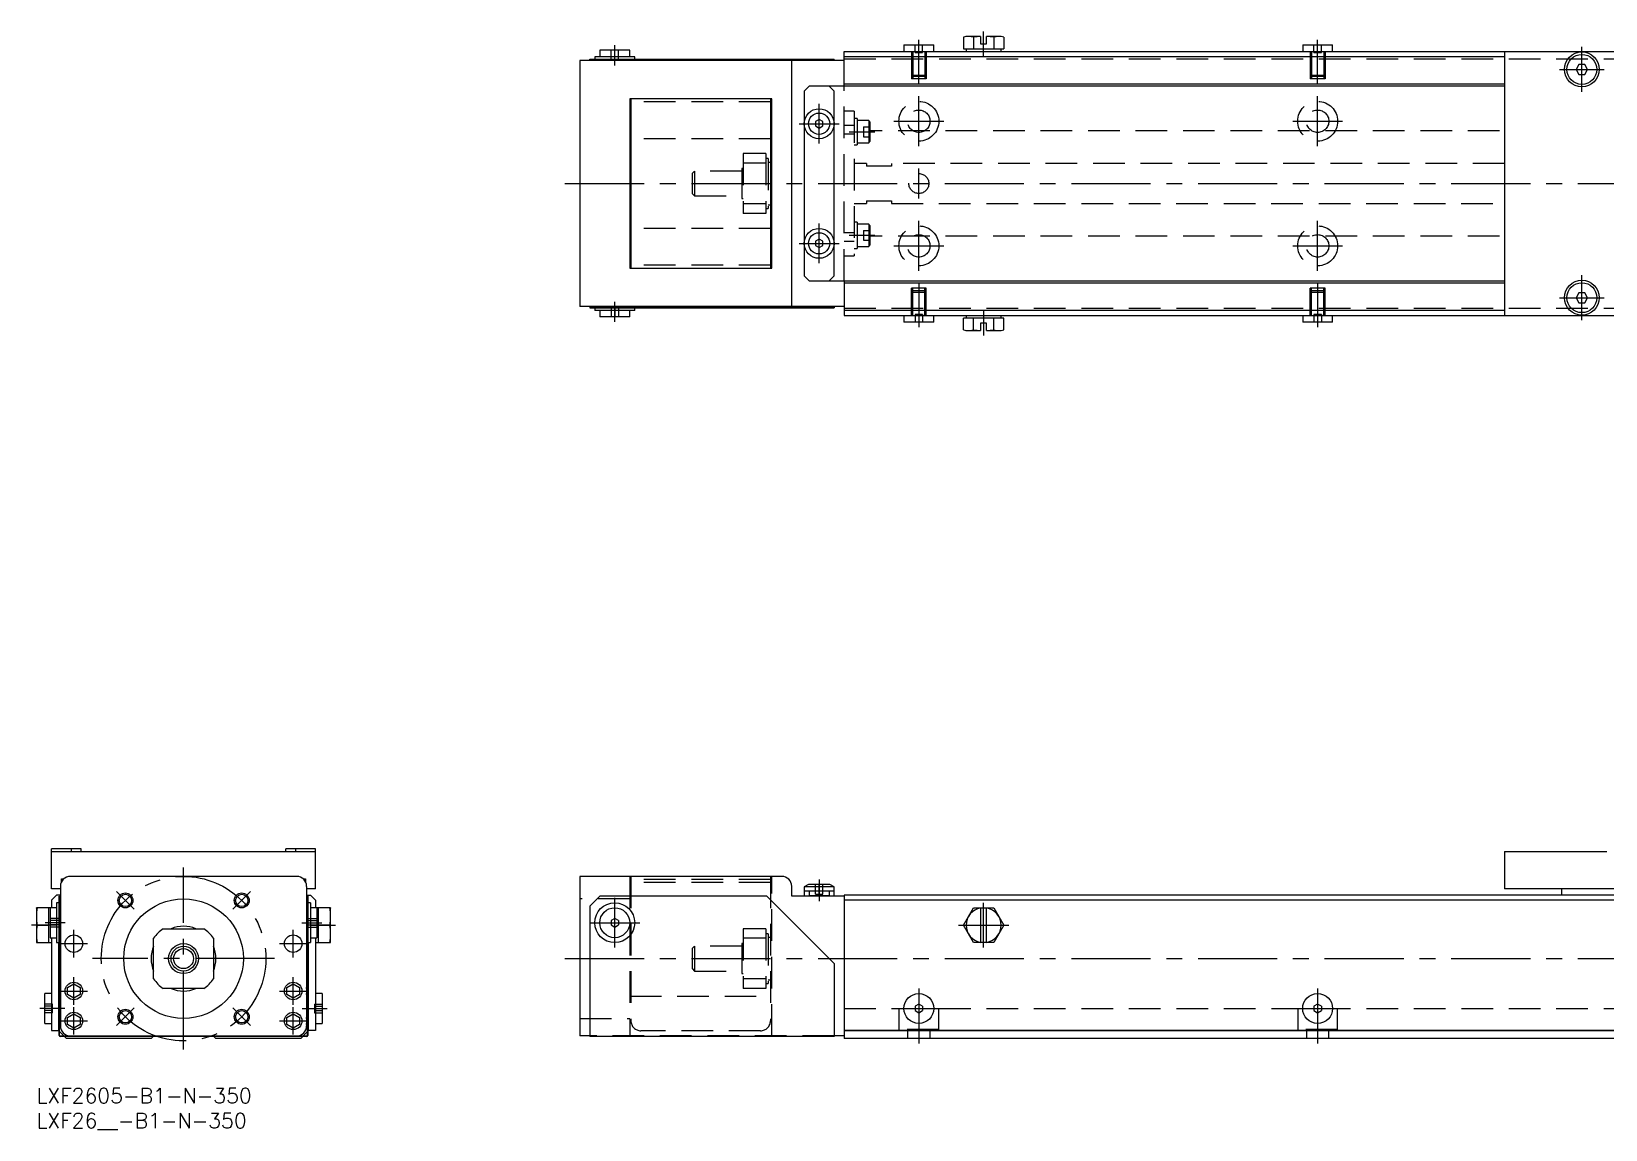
# Model space of a CAD drawing. Extents: x -1 to 634, y -8 to 212.
# Drawn here: x -1 to 314.7, y -8.3 to 212 of the extents above; entities that cross this region are included whole.
import ezdxf

# ---------------------------------------------------------------- set-up
doc = ezdxf.new("R2010")
doc.units = 0
doc.header["$LTSCALE"] = 0.5
doc.linetypes.add('CENTER', pattern=[50.8, 31.75, -6.35, 6.35, -6.35])
doc.linetypes.add('DASHED', pattern=[19.05, 12.7, -6.35])
for name, color, linetype in [('MSM_CENTER', 1, 'CENTER'), ('MSM_CONTINUOUS', 7, 'CONTINUOUS'), ('MSM_DASHED', 4, 'DASHED'), ('MSM_NARROW', 5, 'CONTINUOUS'), ('MSM_PART_NUMBER', 7, 'CONTINUOUS')]:
    doc.layers.add(name, color=color, linetype=linetype)
doc.styles.get("Standard").update_dxf_attribs({"font": 'txt.shx', "height": 1, "bigfont": 'bigfont.shx'})

# ---------------------------------------------------------------- blocks, each defined once
blk = doc.blocks.new('*U116')
at = {"layer": 'MSM_PART_NUMBER'}
blk.add_text('LXF2605-B1-N-350', height=3, dxfattribs=at).set_placement((0, -3))
blk = doc.blocks.new('*U117')
at = {"layer": 'MSM_PART_NUMBER'}
blk.add_text('LXF26__-B1-N-350', height=3, dxfattribs=at).set_placement((0, -8))

msp = doc.modelspace()

# ---------------------------------------------------------------- linework, layer by layer
at = {"layer": 'MSM_CENTER'}
for p, q in [((190, 206.97), (190, 211.99)), ((116, 205.19), (116, 209.24)), ((177, 201.49), (177, 210.29)), ((257, 201.49), (257, 210.29)), ((310, 199.89), (310, 208.89)), ((305.5, 204.39), (314.5, 204.39)), ((177, 188.99), (177, 198.99)), ((257, 188.99), (257, 198.99)), ((157, 189.49), (157, 197.49)), ((153, 193.49), (160.99, 193.49)), ((172, 193.99), (182, 193.99)), ((252, 193.99), (262, 193.99)), ((163, 191.89), (168.19, 191.89)), ((177, 178.49), (177, 184.49)), ((106, 181.49), (525, 181.49)), ((177, 163.99), (177, 173.99)), ((257, 163.99), (257, 173.99)), ((157, 165.49), (157, 173.49)), ((163, 171.1), (168.19, 171.1)), ((153, 169.49), (160.99, 169.49)), ((172, 168.99), (182, 168.99)), ((252, 168.99), (262, 168.99)), ((177, 161.49), (177, 152.69)), ((257, 161.49), (257, 152.69)), ((310, 154.09), (310, 163.09)), ((305.5, 158.59), (314.5, 158.59)), ((116, 153.74), (116, 157.79)), ((190, 155.99), (190, 150.99)), ((29.5, 7.75), (29.5, 44.25)), ((157, 41.9), (157, 37.5)), ((16.06, 39.44), (19.6, 35.9)), ((42.94, 39.44), (39.4, 35.9)), ((116, 28.2), (116, 38.2)), ((190, 28.2), (190, 37.2)), ((4, 32.7), (-1, 32.7)), ((5.75, 33.2), (1.75, 33.2)), ((7.5, 26.25), (7.5, 31.75)), ((51.5, 26.25), (51.5, 31.75)), ((53.25, 33.2), (57.25, 33.2)), ((55, 32.7), (60, 32.7)), ((111, 33.2), (121, 33.2)), ((184.95, 32.7), (195.04, 32.7)), ((4.75, 29), (10.25, 29)), ((48.75, 29), (54.25, 29)), ((47.75, 26), (11.25, 26)), ((106, 26), (525, 26)), ((7.5, 16.75), (7.5, 22.25)), ((51.5, 16.75), (51.5, 22.25)), ((4.75, 19.5), (10.25, 19.5)), ((48.75, 19.5), (54.25, 19.5)), ((177, 20), (177, 9)), ((257, 20), (257, 9)), ((5.7, 16), (0.7, 16)), ((7.5, 10.75), (7.5, 16.25)), ((16.06, 12.56), (19.6, 16.1)), ((39.4, 16.1), (42.94, 12.56)), ((51.5, 10.75), (51.5, 16.25)), ((53.3, 16), (58.3, 16)), ((173, 16), (181, 16)), ((253, 16), (261, 16)), ((4.75, 13.5), (10.25, 13.5)), ((48.75, 13.5), (54.25, 13.5))]:
    msp.add_line(p, q, dxfattribs=at)
msp.add_circle((29.5, 26), 16.5, dxfattribs=at)
at = {"layer": 'MSM_CONTINUOUS'}
for p, q in [((174, 209.29), (180, 209.29)), ((174, 209.29), (174, 207.99)), ((180, 207.99), (180, 209.29)), ((186.5, 210.99), (185.95, 210.85)), ((185.95, 210.85), (185.95, 208.49)), ((185.95, 208.49), (194.04, 208.49)), ((189.4, 210.99), (186.5, 210.99)), ((186.5, 208.49), (186.5, 207.99)), ((187.97, 210.85), (187.97, 208.49)), ((189.4, 210.99), (189.4, 209.49)), ((189.4, 209.49), (190.6, 209.49)), ((193.5, 210.99), (190.6, 210.99)), ((190.6, 209.49), (190.6, 210.99)), ((192.02, 210.85), (192.02, 208.49)), ((194.04, 210.85), (193.5, 210.99)), ((193.5, 207.99), (193.5, 208.49)), ((194.04, 210.85), (194.04, 208.49)), ((254, 209.29), (260, 209.29)), ((254, 209.29), (254, 207.99)), ((260, 207.99), (260, 209.29)), ((162, 206.19), (109, 206.19)), ((109, 206.19), (109, 156.79)), ((111, 206.44), (160, 206.44)), ((111, 206.19), (111, 206.44)), ((111, 206.34), (160, 206.34)), ((120, 206.94), (112, 206.94)), ((112, 206.94), (112, 206.44)), ((119, 208.24), (113, 208.24)), ((113, 208.24), (113, 206.94)), ((113, 206.34), (113, 206.44)), ((114.5, 206.34), (114.5, 206.19)), ((117.5, 206.19), (117.5, 206.34)), ((119, 206.94), (119, 208.24)), ((120, 206.44), (120, 206.94)), ((146.5, 206.34), (146.5, 206.44)), ((148.6, 206.24), (148.56, 206.19)), ((148.6, 206.24), (148.6, 206.19)), ((151.29, 206.24), (148.6, 206.24)), ((151.29, 206.29), (151.29, 206.19)), ((152, 206.29), (151.29, 206.29)), ((151.5, 156.79), (151.5, 206.19)), ((152, 206.29), (152, 206.19)), ((160, 206.19), (160, 206.44)), ((162, 200.99), (162, 207.99)), ((162, 207.99), (512, 207.99)), ((162, 206.99), (294.5, 206.99)), ((294.5, 207.99), (294.5, 154.99)), ((309.42, 205.39), (308.84, 204.39)), ((310.57, 205.39), (309.42, 205.39)), ((311.15, 204.39), (310.57, 205.39)), ((308.84, 204.39), (309.42, 203.39)), ((309.42, 203.39), (310.57, 203.39)), ((310.57, 203.39), (311.15, 204.39)), ((155, 200.99), (154, 199.99)), ((154, 199.99), (154, 162.99)), ((294.5, 200.99), (155, 200.99)), ((160, 199.99), (159, 200.99)), ((160, 162.99), (160, 199.99)), ((162, 201.49), (294.5, 201.49)), ((119, 198.49), (119, 164.49)), ((147.5, 198.49), (119, 198.49)), ((119, 197.89), (119.25, 197.89)), ((119.25, 198.49), (119.25, 164.49)), ((147.25, 198.49), (147.25, 164.49)), ((147.25, 197.89), (147.5, 197.89)), ((147.5, 164.49), (147.5, 198.49)), ((119.25, 194.48), (119, 194.48)), ((147.5, 194.48), (147.25, 194.48)), ((157, 194.36), (156.25, 193.93)), ((156.25, 193.93), (156.25, 193.06)), ((156.25, 193.06), (157, 192.63)), ((157.75, 193.93), (157, 194.36)), ((157, 192.63), (157.75, 193.06)), ((157.75, 193.06), (157.75, 193.93)), ((119.25, 190.49), (119, 190.49)), ((147.5, 190.49), (147.25, 190.49)), ((147.5, 185.74), (147.25, 185.74)), ((147.25, 177.24), (147.5, 177.24)), ((119.25, 172.49), (119, 172.49)), ((147.5, 172.49), (147.25, 172.49)), ((119.25, 168.5), (119, 168.5)), ((147.5, 168.5), (147.25, 168.5)), ((157, 170.36), (156.25, 169.93)), ((156.25, 169.93), (156.25, 169.06)), ((156.25, 169.06), (157, 168.63)), ((157.75, 169.93), (157, 170.36)), ((157, 168.63), (157.75, 169.06)), ((157.75, 169.06), (157.75, 169.93)), ((119, 165.09), (119.25, 165.09)), ((119, 164.49), (147.5, 164.49)), ((147.25, 165.09), (147.5, 165.09)), ((154, 162.99), (155, 161.99)), ((155, 161.99), (294.5, 161.99)), ((159, 161.99), (160, 162.99)), ((162, 161.99), (162, 154.99)), ((294.5, 161.5), (162, 161.5)), ((309.42, 159.59), (308.84, 158.59)), ((308.84, 158.59), (309.42, 157.59)), ((310.57, 159.59), (309.42, 159.59)), ((311.15, 158.59), (310.57, 159.59)), ((310.57, 157.59), (311.15, 158.59)), ((162, 156.79), (109, 156.79)), ((111, 156.79), (111, 156.54)), ((111, 156.64), (160, 156.64)), ((111, 156.54), (160, 156.54)), ((112, 156.54), (112, 156.04)), ((120, 156.04), (112, 156.04)), ((113, 156.64), (113, 156.54)), ((113, 156.04), (113, 154.74)), ((119, 154.74), (113, 154.74)), ((114.5, 156.79), (114.5, 156.64)), ((117.5, 156.64), (117.5, 156.79)), ((119, 154.74), (119, 156.04)), ((120, 156.04), (120, 156.54)), ((146.5, 156.64), (146.5, 156.54)), ((148.56, 156.79), (148.6, 156.74)), ((148.6, 156.79), (148.6, 156.74)), ((148.6, 156.74), (151.29, 156.74)), ((151.29, 156.79), (151.29, 156.69)), ((151.29, 156.69), (152, 156.69)), ((152, 156.79), (152, 156.69)), ((160, 156.79), (160, 156.54)), ((294.5, 155.99), (162, 155.99)), ((162, 154.99), (512, 154.99)), ((174, 154.99), (174, 153.69)), ((180, 153.69), (180, 154.99)), ((186.5, 154.99), (186.5, 154.49)), ((193.5, 154.49), (193.5, 154.99)), ((254, 154.99), (254, 153.69)), ((260, 153.69), (260, 154.99)), ((309.42, 157.59), (310.57, 157.59)), ((180, 153.69), (174, 153.69)), ((185.95, 152.14), (185.95, 154.49)), ((194.04, 154.49), (185.95, 154.49)), ((185.95, 152.14), (186.5, 151.99)), ((186.5, 151.99), (189.4, 151.99)), ((187.97, 152.14), (187.97, 154.49)), ((190.6, 153.49), (189.4, 153.49)), ((189.4, 153.49), (189.4, 151.99)), ((190.6, 151.99), (190.6, 153.49)), ((190.6, 151.99), (193.5, 151.99)), ((192.02, 152.14), (192.02, 154.49)), ((193.5, 151.99), (194.04, 152.14)), ((194.04, 152.14), (194.04, 154.49)), ((260, 153.69), (254, 153.69)), ((9, 48), (3, 48)), ((3, 40), (3, 48)), ((3, 47.5), (56, 47.5)), ((7, 47.5), (7, 48)), ((9, 47.5), (9, 48)), ((56, 48), (50, 48)), ((50, 47.5), (50, 48)), ((52, 47.5), (52, 48)), ((56, 40), (56, 48)), ((294.5, 47.5), (315, 47.5)), ((294.5, 47.5), (294.5, 40)), ((5, 41.37), (5, 42)), ((5, 42), (5.48, 42)), ((52.2, 42.5), (6.8, 42.5)), ((53.52, 42), (54, 42)), ((54, 42), (54, 41.37)), ((149.5, 42.5), (109, 42.5)), ((109, 42.5), (109, 10.5)), ((4.8, 40), (3, 40)), ((4, 38.7), (3, 37.7)), ((4.8, 38.7), (4, 38.7)), ((4.65, 38.5), (4.55, 38.5)), ((4.55, 10.6), (4.55, 38.5)), ((4.65, 10.6), (4.65, 38.5)), ((4.8, 40.5), (4.8, 12.5)), ((54.2, 40.5), (54.2, 12.5)), ((56, 40), (54.2, 40)), ((54.2, 38.7), (55, 38.7)), ((54.35, 38.5), (54.45, 38.5)), ((54.35, 10.6), (54.35, 38.5)), ((54.45, 38.5), (54.45, 10.6)), ((55, 38.7), (56, 37.7)), ((111, 36.5), (113, 38.5)), ((146.5, 38.5), (113, 38.5)), ((146.5, 38.5), (160, 25)), ((151.5, 38.5), (151.5, 40.5)), ((162, 38.5), (151.5, 38.5)), ((154.86, 40.9), (154, 40.4)), ((154, 40.4), (154, 38.65)), ((159.99, 40.4), (154, 40.4)), ((154, 39.6), (160, 39.6)), ((154, 38.65), (154.04, 38.65)), ((154, 38.6), (162, 38.6)), ((154, 38.6), (154, 38.5)), ((154.04, 38.65), (154.04, 38.6)), ((159.13, 40.9), (154.86, 40.9)), ((154.94, 38.6), (154.94, 38.65)), ((154.94, 38.65), (159.04, 38.65)), ((155, 39.6), (155, 38.65)), ((156, 38.6), (156, 38.5)), ((159, 39.6), (159, 38.65)), ((159.04, 38.65), (159.04, 38.6)), ((159.99, 40.4), (159.13, 40.9)), ((160, 38.6), (159.99, 40.4)), ((512, 38.7), (162, 38.7)), ((162, 38.7), (162, 10)), ((379.5, 40), (294.5, 40)), ((306, 38.7), (306, 40)), ((0, 36.15), (0.01, 36.2)), ((0, 36.15), (0, 29.25)), ((4.05, 36.2), (0.01, 36.2)), ((2.5, 29.2), (2.5, 36.2)), ((2.75, 36.2), (2.75, 30.2)), ((3, 37.7), (3, 36.2)), ((4.05, 37.2), (4.05, 29.2)), ((4.55, 37.2), (4.05, 37.2)), ((4.65, 36.5), (4.55, 36.5)), ((54.35, 36.5), (54.45, 36.5)), ((54.95, 37.2), (54.45, 37.2)), ((54.95, 37.2), (54.95, 29.2)), ((58.99, 36.2), (54.95, 36.2)), ((56, 37.7), (56, 36.2)), ((56.25, 36.2), (56.25, 30.2)), ((56.5, 36.2), (56.5, 29.2)), ((58.99, 36.2), (59, 36.15)), ((59, 29.25), (59, 36.15)), ((111, 36.5), (111, 10.4)), ((512, 37.7), (162, 37.7)), ((185.95, 32.7), (187.97, 36.2)), ((187.97, 36.2), (192.02, 36.2)), ((189.4, 36.2), (189.4, 29.2)), ((190.6, 29.2), (190.6, 36.2)), ((192.02, 36.2), (194.04, 32.7)), ((0.15, 32.7), (2.5, 32.7)), ((4.8, 34.7), (4.65, 34.7)), ((4.65, 31.7), (4.8, 31.7)), ((25.43, 32), (33.57, 32)), ((54.35, 34.7), (54.2, 34.7)), ((54.2, 31.7), (54.35, 31.7)), ((58.85, 32.7), (56.5, 32.7)), ((116, 34.07), (115.25, 33.63)), ((115.25, 33.63), (115.25, 32.77)), ((115.25, 32.77), (116, 32.33)), ((116.75, 33.63), (116, 34.07)), ((116, 32.33), (116.75, 32.77)), ((116.75, 33.63), (116.75, 32.77)), ((187.97, 29.2), (185.95, 32.7)), ((194.04, 32.7), (192.02, 29.2)), ((0.01, 29.2), (0, 29.25)), ((0.01, 29.2), (3, 29.2)), ((2.75, 30.2), (4.05, 30.2)), ((3, 30.2), (3, 11.6)), ((4.05, 29.2), (4.55, 29.2)), ((4.5, 11.5), (4.5, 29)), ((4.5, 29), (4.55, 29)), ((4.65, 29), (4.8, 29)), ((23.5, 21.93), (23.5, 30.07)), ((35.5, 30.07), (35.5, 21.93)), ((54.35, 29), (54.2, 29)), ((54.45, 29.2), (54.95, 29.2)), ((54.5, 29), (54.45, 29)), ((54.5, 29), (54.5, 11.5)), ((54.95, 30.2), (56.25, 30.2)), ((56, 30.2), (56, 11.6)), ((56, 29.2), (58.99, 29.2)), ((59, 29.25), (58.99, 29.2)), ((192.02, 29.2), (187.97, 29.2)), ((4.7, 28), (4.8, 28.1)), ((4.7, 20.65), (4.7, 28)), ((54.2, 28.1), (54.3, 28)), ((54.3, 28), (54.3, 20.65)), ((160, 25), (160, 10.4)), ((3, 19), (1.7, 19)), ((1.7, 13), (1.7, 19)), ((4.5, 20.45), (4.55, 20.5)), ((4.65, 20.6), (4.7, 20.65)), ((6.25, 20.22), (7.5, 20.94)), ((6.25, 18.78), (6.25, 20.22)), ((7.5, 20.94), (8.75, 20.22)), ((8.75, 20.22), (8.75, 18.78)), ((33.57, 20), (25.43, 20)), ((50.25, 20.22), (51.5, 20.94)), ((50.25, 18.78), (50.25, 20.22)), ((51.5, 20.94), (52.75, 20.22)), ((52.75, 20.22), (52.75, 18.78)), ((54.3, 20.65), (54.35, 20.6)), ((54.45, 20.5), (54.5, 20.45)), ((57.3, 19), (56, 19)), ((57.3, 19), (57.3, 13)), ((7.5, 18.06), (6.25, 18.78)), ((8.75, 18.78), (7.5, 18.06)), ((51.5, 18.06), (50.25, 18.78)), ((52.75, 18.78), (51.5, 18.06)), ((177, 16.87), (176.25, 16.43)), ((176.25, 16.43), (176.25, 15.57)), ((177.75, 16.43), (177, 16.87)), ((177.75, 16.43), (177.75, 15.57)), ((257, 16.87), (256.25, 16.43)), ((256.25, 16.43), (256.25, 15.57)), ((257.75, 16.43), (257, 16.87)), ((257.75, 16.43), (257.75, 15.57)), ((1.7, 13), (3, 13)), ((6.25, 14.22), (7.5, 14.94)), ((6.25, 12.78), (6.25, 14.22)), ((7.5, 12.06), (6.25, 12.78)), ((7.5, 14.94), (8.75, 14.22)), ((8.75, 12.78), (7.5, 12.06)), ((8.75, 14.22), (8.75, 12.78)), ((50.25, 14.22), (51.5, 14.94)), ((50.25, 12.78), (50.25, 14.22)), ((51.5, 12.06), (50.25, 12.78)), ((51.5, 14.94), (52.75, 14.22)), ((52.75, 12.78), (51.5, 12.06)), ((52.75, 14.22), (52.75, 12.78)), ((56, 13), (57.3, 13)), ((176.25, 15.57), (177, 15.13)), ((177, 15.13), (177.75, 15.57)), ((256.25, 15.57), (257, 15.13)), ((257, 15.13), (257.75, 15.57)), ((3, 11.6), (4.5, 11.6)), ((4.55, 11.45), (4.5, 11.5)), ((5.5, 10.5), (4.65, 11.35)), ((4.75, 10.5), (54.25, 10.5)), ((54.25, 10.4), (4.75, 10.4)), ((6, 10), (5.6, 10.4)), ((23.03, 10), (6, 10)), ((23.43, 10.4), (23.03, 10)), ((35.97, 10), (35.57, 10.4)), ((53, 10), (35.97, 10)), ((53.4, 10.4), (53, 10)), ((54.35, 11.35), (53.5, 10.5)), ((54.5, 11.5), (54.45, 11.45)), ((56, 11.6), (54.5, 11.6)), ((111, 10.5), (109, 10.5)), ((160, 10.4), (111, 10.4)), ((162, 10.5), (160, 10.5)), ((512, 11.6), (162, 11.6)), ((517.49, 11.5), (162, 11.5)), ((512, 10), (162, 10))]:
    msp.add_line(p, q, dxfattribs=at)
for centre, radius in [((310, 204.39), 3.5), ((310, 204.39), 3), ((157, 193.49), 3), ((157, 193.49), 2.13), ((157, 169.49), 3), ((157, 169.49), 2.13), ((310, 158.59), 3.5), ((310, 158.59), 3), ((17.83, 37.67), 1.23), ((29.5, 26), 12), ((41.17, 37.67), 1.23), ((116, 33.2), 4), ((116, 33.2), 3), ((7.5, 29), 1.75), ((29.5, 26), 3), ((29.5, 26), 2.5), ((51.5, 29), 1.75), ((29.5, 26), 2), ((7.5, 19.5), 1.75), ((51.5, 19.5), 1.75), ((177, 16), 3), ((257, 16), 3), ((7.5, 13.5), 1.75), ((17.83, 14.33), 1.23), ((41.17, 14.33), 1.23), ((51.5, 13.5), 1.75)]:
    msp.add_circle(centre, radius, dxfattribs=at)
for centre, radius, start, end in [((187, 207.14), 3.86, 90.5706, 105.7723), ((186.93, 207.13), 3.86, 74.2309, 89.4262), ((190.17, 194.83), 16.17, 92.7561, 97.8123), ((189.82, 194.83), 16.17, 82.1877, 87.2439), ((193.06, 207.13), 3.86, 90.5738, 105.7691), ((192.99, 207.14), 3.86, 74.2277, 89.4294), ((187, 155.85), 3.86, 254.2277, 269.4294), ((186.93, 155.85), 3.86, 270.5738, 285.7691), ((190.17, 168.16), 16.17, 262.1877, 267.2439), ((189.82, 168.16), 16.17, 272.7561, 277.8123), ((193.06, 155.85), 3.86, 254.2309, 269.4262), ((192.99, 155.85), 3.86, 270.5706, 285.7723), ((6.8, 40.5), 2, 90, 180), ((52.2, 40.5), 2, 0, 90), ((149.5, 40.5), 2, 0, 90), ((11.31, 34.39), 11.31, 170.8086, 179.713), ((47.69, 34.39), 11.31, 0.287, 9.1914), ((190, 32.7), 3.5, 99.8709, 260.1291), ((190, 32.7), 3.5, 279.8709, 80.1291), ((11.31, 34.51), 11.31, 180.2886, 189.1898), ((11.31, 30.89), 11.31, 170.8102, 179.7114), ((29.5, 26), 7.25, 124.1484, 145.8516), ((29.5, 26), 6.5, 67.3801, 112.6199), ((29.5, 26), 7.25, 34.1484, 55.8516), ((47.69, 34.51), 11.31, 350.8102, 359.7114), ((47.69, 30.89), 11.31, 0.2886, 9.1898), ((11.31, 31.01), 11.31, 180.287, 189.1914), ((29.5, 26), 6.5, 157.3801, 202.6199), ((29.5, 26), 6.5, 337.3801, 22.6199), ((47.69, 31.01), 11.31, 350.8086, 359.713), ((7.5, 19.5), 2.8, 164.6411, 195.3589), ((7.5, 19.5), 2.75, 169.0575, 190.9425), ((29.5, 26), 7.25, 214.1484, 235.8516), ((29.5, 26), 6.5, 247.3801, 292.6199), ((29.5, 26), 7.25, 304.1484, 325.8516), ((51.5, 19.5), 2.8, 344.6411, 15.3589), ((51.5, 19.5), 2.75, 349.0575, 10.9425), ((4.2, 15.97), 0.5, 45.573, 53.1301), ((4.2, 15.97), 0.5, 334.1581, 25.8419), ((4.2, 15.97), 0.5, 306.8699, 314.427), ((7.5, 13.5), 2.8, 164.6411, 195.3589), ((7.5, 13.5), 2.75, 169.0575, 190.9425), ((51.5, 13.5), 2.8, 344.6411, 15.3589), ((51.5, 13.5), 2.75, 349.0575, 10.9425), ((4.75, 10.6), 0.2, 180, 270), ((4.75, 10.6), 0.1, 180, 270), ((6.8, 12.5), 2, 180, 270), ((52.2, 12.5), 2, 270, 0), ((54.25, 10.6), 0.1, 270, 0), ((54.25, 10.6), 0.2, 270, 0)]:
    msp.add_arc(centre, radius, start, end, dxfattribs=at)
at = {"layer": 'MSM_DASHED'}
for p, q in [((176.25, 207.79), (176.25, 209.29)), ((177, 207.79), (177, 209.29)), ((177.75, 207.79), (177.75, 209.29)), ((256.25, 207.79), (256.25, 209.29)), ((257, 207.79), (257, 209.29)), ((257.75, 207.79), (257.75, 209.29)), ((115.25, 206.24), (115.25, 208.24)), ((116.75, 206.24), (115.25, 206.24)), ((116, 206.24), (116, 208.24)), ((116.75, 206.24), (116.75, 208.24)), ((162, 206.49), (512, 206.49)), ((175.5, 207.99), (175.5, 202.49)), ((175.77, 207.99), (175.77, 202.49)), ((176.25, 207.79), (177.75, 207.79)), ((178.22, 207.99), (178.22, 202.49)), ((178.5, 207.99), (178.5, 202.49)), ((255.5, 207.99), (255.5, 202.49)), ((255.77, 207.99), (255.77, 202.49)), ((256.25, 207.79), (257.75, 207.79)), ((258.22, 207.99), (258.22, 202.49)), ((258.5, 207.99), (258.5, 202.49)), ((175.77, 202.99), (175.5, 203.26)), ((175.5, 203.26), (178.5, 203.26)), ((178.5, 202.49), (175.5, 202.49)), ((178.22, 202.99), (175.77, 202.99)), ((178.22, 202.99), (178.5, 203.26)), ((255.77, 202.99), (255.5, 203.26)), ((255.5, 203.26), (258.5, 203.26)), ((258.5, 202.49), (255.5, 202.49)), ((258.22, 202.99), (255.77, 202.99)), ((258.22, 202.99), (258.5, 203.26)), ((162, 161.99), (162, 200.99)), ((147.25, 197.89), (119.25, 197.89)), ((164, 195.99), (162, 195.99)), ((164, 195.99), (164, 166.99)), ((164, 193.16), (162, 193.16)), ((164.6, 194.54), (164, 194.54)), ((164.6, 194.54), (164.6, 189.24)), ((166.94, 194.14), (164.6, 194.14)), ((165.9, 192.89), (167.19, 192.89)), ((165.9, 192.89), (165.9, 190.89)), ((166.94, 194.14), (166.94, 189.64)), ((167.19, 193.88), (166.94, 194.14)), ((167.19, 193.88), (167.19, 189.9)), ((147.25, 190.49), (119.25, 190.49)), ((164, 191.4), (162, 191.4)), ((164.6, 189.64), (166.94, 189.64)), ((165.9, 191.89), (167.19, 191.89)), ((165.9, 190.89), (167.19, 190.89)), ((166.94, 189.64), (167.19, 189.9)), ((293.49, 192.07), (167.19, 192.07)), ((141.79, 187.49), (141.79, 175.49)), ((146.29, 187.49), (141.79, 187.49)), ((146.29, 187.49), (146.29, 175.49)), ((146.79, 186.49), (146.29, 186.49)), ((146.79, 186.49), (146.79, 176.49)), ((164, 189.24), (164.6, 189.24)), ((132, 183.99), (131.5, 183.49)), ((131.5, 183.49), (131.5, 179.49)), ((141.5, 183.99), (132, 183.99)), ((132, 183.99), (132, 178.99)), ((141.5, 184.49), (141.5, 178.49)), ((141.79, 184.49), (141.5, 184.49)), ((146.29, 185.56), (141.79, 185.56)), ((147.25, 185.74), (146.79, 185.74)), ((166.5, 185.49), (164, 185.49)), ((166.5, 185.49), (166.5, 184.99)), ((171.5, 184.99), (166.5, 184.99)), ((171.5, 185.49), (171.5, 184.99)), ((294.5, 185.49), (171.5, 185.49)), ((131.5, 179.49), (132, 178.99)), ((132, 178.99), (141.5, 178.99)), ((141.5, 178.49), (141.79, 178.49)), ((146.29, 177.42), (141.79, 177.42)), ((146.79, 177.24), (147.25, 177.24)), ((164, 177.49), (166.5, 177.49)), ((166.5, 177.99), (171.5, 177.99)), ((166.5, 177.99), (166.5, 177.49)), ((171.5, 177.99), (171.5, 177.49)), ((171.5, 177.49), (294.5, 177.49)), ((146.29, 175.49), (141.79, 175.49)), ((146.29, 176.49), (146.79, 176.49)), ((164.6, 173.75), (164, 173.75)), ((164.6, 173.75), (164.6, 168.45)), ((147.25, 172.49), (119.25, 172.49)), ((164, 171.59), (162, 171.59)), ((166.94, 173.35), (164.6, 173.35)), ((165.9, 172.1), (167.19, 172.1)), ((165.9, 172.1), (165.9, 170.1)), ((165.9, 171.1), (167.19, 171.1)), ((167.19, 173.09), (166.94, 173.35)), ((166.94, 173.35), (166.94, 168.85)), ((167.19, 173.09), (167.19, 169.11)), ((293.49, 170.91), (167.19, 170.91)), ((164, 169.83), (162, 169.83)), ((164, 168.45), (164.6, 168.45)), ((164.6, 168.85), (166.94, 168.85)), ((165.9, 170.1), (167.19, 170.1)), ((166.94, 168.85), (167.19, 169.11)), ((147.25, 165.09), (119.25, 165.09)), ((162, 166.99), (164, 166.99)), ((178.5, 160.49), (175.5, 160.49)), ((175.5, 154.99), (175.5, 160.49)), ((175.77, 159.99), (175.5, 159.72)), ((175.5, 159.72), (178.5, 159.72)), ((175.77, 154.99), (175.77, 160.49)), ((178.22, 159.99), (175.77, 159.99)), ((178.22, 154.99), (178.22, 160.49)), ((178.22, 159.99), (178.5, 159.72)), ((178.5, 154.99), (178.5, 160.49)), ((258.5, 160.49), (255.5, 160.49)), ((255.5, 154.99), (255.5, 160.49)), ((255.77, 159.99), (255.5, 159.72)), ((255.5, 159.72), (258.5, 159.72)), ((255.77, 154.99), (255.77, 160.49)), ((258.22, 159.99), (255.77, 159.99)), ((258.22, 154.99), (258.22, 160.49)), ((258.22, 159.99), (258.5, 159.72)), ((258.5, 154.99), (258.5, 160.49)), ((114.25, 156.64), (114.25, 156.54)), ((114.5, 156.64), (114.5, 156.54)), ((116.75, 156.74), (115.25, 156.74)), ((115.25, 156.74), (115.25, 154.74)), ((116, 156.74), (116, 154.74)), ((116.75, 156.74), (116.75, 154.74)), ((117.5, 156.54), (117.5, 156.64)), ((117.75, 156.64), (117.75, 156.54)), ((162, 156.49), (512, 156.49)), ((176.25, 155.19), (176.25, 153.69)), ((177.75, 155.19), (176.25, 155.19)), ((177, 155.19), (177, 153.69)), ((177.75, 155.19), (177.75, 153.69)), ((256.25, 155.19), (256.25, 153.69)), ((257.75, 155.19), (256.25, 155.19)), ((257, 155.19), (257, 153.69)), ((257.75, 155.19), (257.75, 153.69)), ((119, 42.5), (119, 10.5)), ((119.25, 42.5), (119.25, 13.53)), ((147.25, 41.9), (119.25, 41.9)), ((147.25, 41.3), (119.25, 41.3)), ((147.25, 42.5), (147.25, 13.53)), ((147.5, 10.5), (147.5, 42.5)), ((119, 38), (109, 38)), ((156.25, 38.9), (156.25, 40.9)), ((156.25, 38.9), (157.75, 38.9)), ((157, 38.9), (157, 40.9)), ((157.75, 38.9), (157.75, 40.9)), ((4.75, 34.07), (2.75, 34.07)), ((4.75, 33.63), (2.75, 33.63)), ((4.75, 32.77), (2.75, 32.77)), ((4.75, 32.33), (2.75, 32.33)), ((4.75, 34.07), (4.75, 32.33)), ((54.25, 34.07), (56.25, 34.07)), ((54.25, 34.07), (54.25, 32.33)), ((54.25, 33.63), (56.25, 33.63)), ((54.25, 32.77), (56.25, 32.77)), ((54.25, 32.33), (56.25, 32.33)), ((146.29, 32), (141.79, 32)), ((141.79, 32), (141.79, 20)), ((146.29, 32), (146.29, 20)), ((132, 28.5), (131.5, 28)), ((141.5, 28.5), (132, 28.5)), ((132, 28.5), (132, 23.5)), ((141.79, 29), (141.5, 29)), ((141.5, 29), (141.5, 23)), ((146.29, 30.07), (141.79, 30.07)), ((146.79, 31), (146.29, 31)), ((146.79, 31), (146.79, 21)), ((147.5, 30.25), (146.79, 30.25)), ((131.5, 28), (131.5, 24)), ((131.5, 24), (132, 23.5)), ((132, 23.5), (141.5, 23.5)), ((141.5, 23), (141.79, 23)), ((146.29, 21.93), (141.79, 21.93)), ((146.29, 20), (141.79, 20)), ((146.29, 21), (146.79, 21)), ((146.79, 21.75), (147.5, 21.75)), ((3.2, 16.87), (1.7, 16.87)), ((3.2, 16.43), (1.7, 16.43)), ((3.2, 15.13), (3.2, 16.87)), ((55.8, 16.87), (57.3, 16.87)), ((55.8, 16.87), (55.8, 15.13)), ((55.8, 16.43), (57.3, 16.43)), ((119, 18.5), (147.5, 18.5)), ((162, 15.97), (512, 15.97)), ((173, 15.97), (173, 11.8)), ((181, 11.8), (181, 15.97)), ((253, 15.97), (253, 11.8)), ((261, 11.8), (261, 15.97)), ((3.2, 15.57), (1.7, 15.57)), ((3.2, 15.13), (1.7, 15.13)), ((55.8, 15.57), (57.3, 15.57)), ((55.8, 15.13), (57.3, 15.13)), ((109, 14), (119, 14)), ((160, 10.5), (111, 10.5)), ((145.25, 11.53), (121.25, 11.53)), ((181, 11.8), (173, 11.8)), ((174.75, 11.8), (174.75, 10)), ((179.25, 10), (179.25, 11.8)), ((261, 11.8), (253, 11.8)), ((254.75, 11.8), (254.75, 10)), ((259.25, 10), (259.25, 11.8))]:
    msp.add_line(p, q, dxfattribs=at)
for centre, radius in [((177, 193.99), 4), ((177, 193.99), 2.25), ((257, 193.99), 4), ((257, 193.99), 2.25), ((177, 181.49), 2), ((177, 168.99), 4), ((177, 168.99), 2.25), ((257, 168.99), 4), ((257, 168.99), 2.25)]:
    msp.add_circle(centre, radius, dxfattribs=at)
for centre, start, end in [((121.25, 13.53), 180, 270), ((145.25, 13.53), 270, 360)]:
    msp.add_arc(centre, 2, start, end, dxfattribs=at)
at = {"layer": 'MSM_NARROW'}
msp.add_line((40.31, 38.5), (40.31, 38.6), dxfattribs=at)
for centre in [(17.83, 37.67), (41.17, 37.67), (17.83, 14.33), (41.17, 14.33)]:
    msp.add_circle(centre, 1.5, dxfattribs=at)

# ---------------------------------------------------------------- block references
at = {"layer": 'MSM_CONTINUOUS'}
for name in ['*U116', '*U117']:
    msp.add_blockref(name, (0, 0), dxfattribs=at)

doc.saveas('drawing.dxf')
